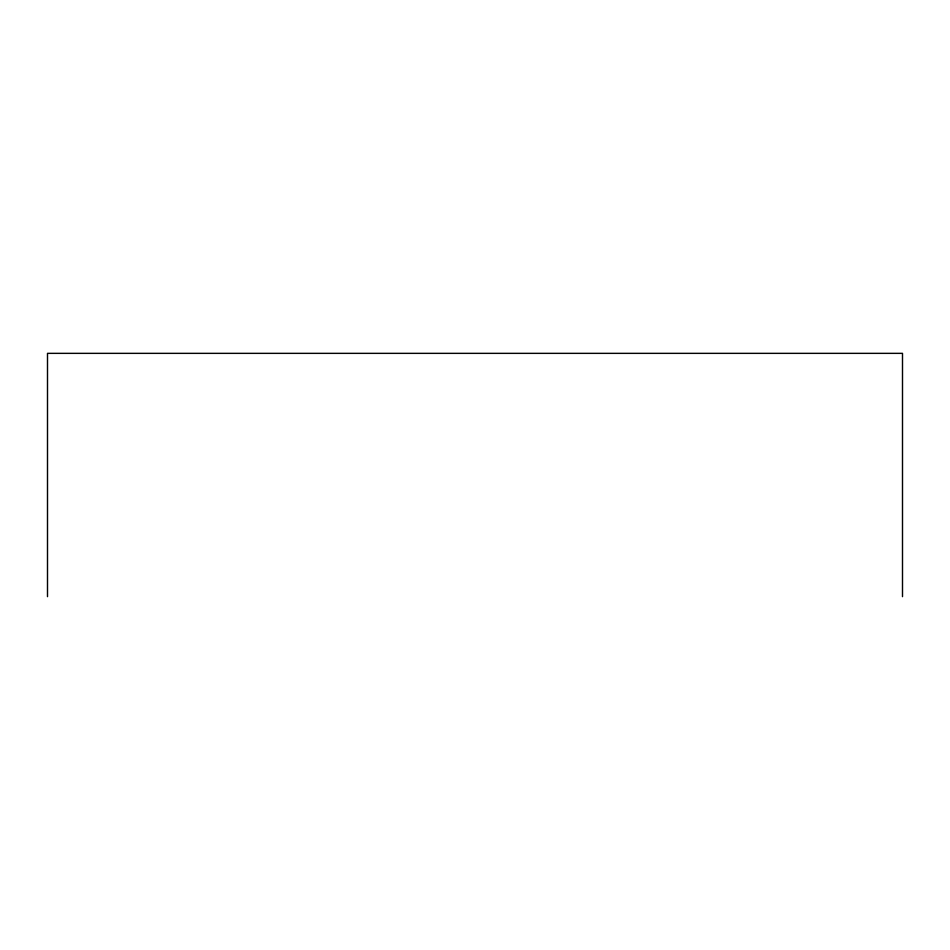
<?xml version="1.0" encoding="UTF-8"?>
<svg xmlns="http://www.w3.org/2000/svg" width="950" height="950" viewBox="0 0 950 950"><rect width="100%" height="100%" fill="white"/><g stroke="black" fill="none" stroke-linecap="round" stroke-linejoin="round"><path stroke-width="1.43" d="M902.5 596.648L902.5 353.353L47.5 353.353L47.5 596.648"/></g></svg>
